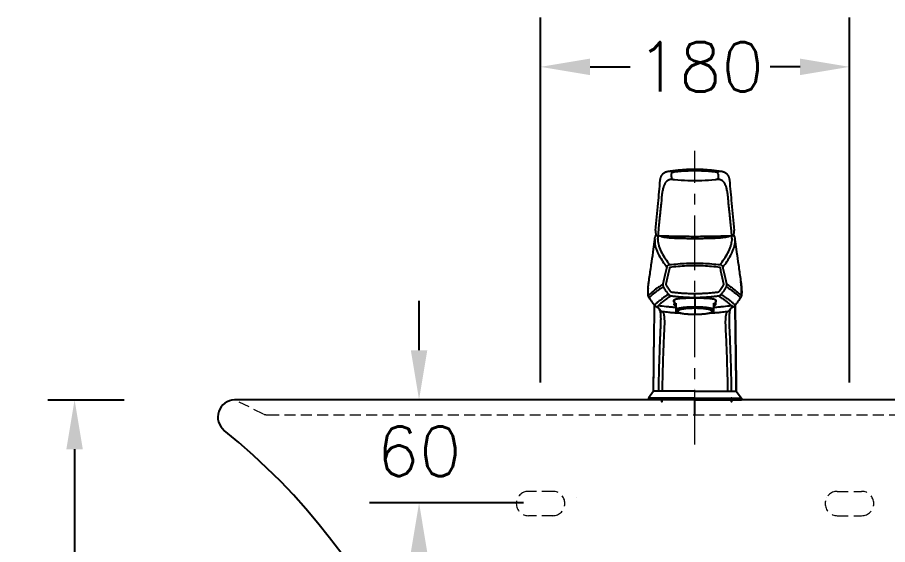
# Model space of a CAD drawing. Extents: x -3185349 to -3182923, y -1645839 to -1642408.
# Drawn here: x -3184928 to -3184421, y -1644322 to -1644015 of the extents above; entities that cross this region are included whole.
import ezdxf

# ---------------------------------------------------------------- set-up
doc = ezdxf.new("R2010")
doc.units = 0
doc.header["$MEASUREMENT"] = 0
doc.linetypes.add('CENTER', pattern=[50.800000000000004, 31.75, -6.35, 6.35, -6.35])
doc.linetypes.add('HIDDEN', pattern=[9.524999999999999, 6.35, -3.175])
doc.layers.get('0').update_dxf_attribs({"linetype": 'CONTINUOUS'})
doc.layers.get('Defpoints').update_dxf_attribs({"linetype": 'CONTINUOUS'})
for name, color, linetype, lineweight in [('1CENTER', 2, 'CENTER', 15), ('6EXTRA', 3, 'CONTINUOUS', 40), ('CEN', 1, 'CENTER', 5), ('HID', 252, 'HIDDEN', 15)]:
    doc.layers.add(name, color=color, linetype=linetype, lineweight=lineweight)
for name, color, linetype in [('7', 7, 'CONTINUOUS'), ('Dim', 4, 'CONTINUOUS'), ('ORTHO$3', 7, 'CONTINUOUS'), ('ORTHO$4', 7, 'CONTINUOUS')]:
    doc.layers.add(name, color=color, linetype=linetype)
doc.styles.get("Standard").update_dxf_attribs({"font": 'txt.shx', "bigfont": 'ghs.shx'})
doc.dimstyles.get("Standard").update_dxf_attribs({"dimtxt": 0.18, "dimasz": 0.18, "dimexe": 0.18, "dimexo": 0.0625, "dimgap": 0.09, "dimtad": 0, "dimtih": 1, "dimtoh": 1, "dimdec": 4, "dimzin": 0, "dimdsep": 46, "dimtxsty": 'Standard', "dimcen": 0.09, "dimadec": 0, "dimazin": 0, "dimtfac": 1, "dimtdec": 4, "dimtofl": 0, "dimtmove": 0, "dimatfit": 0, "dimfxl": 0, "dimtolj": 1, "dimtzin": 0, "dimarcsym": 0})

# ---------------------------------------------------------------- blocks, each defined once
blk = doc.blocks.new('*D39')
at = {"layer": 'Defpoints', "color": 0}
for p in [(-3184693.728866586, -1644237.657797052), (-3184622.903350051, -1644237.657797052, -9.37500000475211e-06), (-3184622.903350051, -1644297.719693861, 5.63192841174238e-06)]:
    blk.add_point(p, dxfattribs=at)
at = {"layer": 'Dim', "color": 0, "lineweight": -2}
for p, q in [((-3184693.728866586, -1644208.857797052), (-3184693.728866586, -1644180.057797052)), ((-3184632.903350051, -1644237.657797052), (-3184722.528866586, -1644237.657797052)), ((-3184632.903350051, -1644297.719693861), (-3184722.528866586, -1644297.719693861)), ((-3184693.728866586, -1644326.519693861), (-3184693.728866586, -1644355.319693861))]:
    blk.add_line(p, q, dxfattribs=at)
at = {"layer": 'Dim', "color": 0}
for points in [[(-3184698.528866586, -1644208.857797052), (-3184688.928866587, -1644208.857797052), (-3184693.728866586, -1644237.657797052)], [(-3184698.528866586, -1644326.519693861), (-3184688.928866587, -1644326.519693861), (-3184693.728866586, -1644297.719693861)]]:
    blk.add_solid(points, dxfattribs=at)
at = {"layer": 'Dim', "color": 0, "insert": (-3184693.728866586, -1644267.688745455), "char_height": 28.8, "attachment_point": 5}
blk.add_mtext('\\A1;60', dxfattribs=at)
blk = doc.blocks.new('*D43')
at = {"layer": 'Defpoints', "color": 0}
for p in [(-3184442.90335005, -1644043.793397285), (-3184622.90335005, -1644237.719695357, 3.654163549383489e-05), (-3184442.90335005, -1644237.719695357, 3.654163549383489e-05)]:
    blk.add_point(p, dxfattribs=at)
at = {"layer": 'Dim', "color": 0, "lineweight": -2}
for p, q in [((-3184622.90335005, -1644227.719695357), (-3184622.90335005, -1644014.993397285)), ((-3184442.90335005, -1644227.719695357), (-3184442.90335005, -1644014.993397285)), ((-3184594.10335005, -1644043.793397285), (-3184570.641144082, -1644043.793397285)), ((-3184471.703350049, -1644043.793397285), (-3184489.041144082, -1644043.793397285))]:
    blk.add_line(p, q, dxfattribs=at)
at = {"layer": 'Dim', "color": 0}
for points in [[(-3184594.10335005, -1644038.993397285), (-3184594.10335005, -1644048.593397285), (-3184622.90335005, -1644043.793397285)], [(-3184471.703350049, -1644038.993397285), (-3184471.703350049, -1644048.593397285), (-3184442.90335005, -1644043.793397285)]]:
    blk.add_solid(points, dxfattribs=at)
at = {"layer": 'Dim', "color": 0, "insert": (-3184529.841144082, -1644043.793397285), "char_height": 28.8, "attachment_point": 5}
blk.add_mtext('\\A1;180', dxfattribs=at)
blk = doc.blocks.new('*D44')
at = {"layer": 'Defpoints', "color": 0}
for p in [(-3184920.072373945, -1644237.71969386, -9.374999983092634e-06), (-3184920.072373945, -1644617.387826402, -9.374999983092634e-06), (-3184894.466668955, -1644617.387826402)]:
    blk.add_point(p, dxfattribs=at)
at = {"layer": 'Dim', "color": 0, "lineweight": -2}
for p, q in [((-3184910.072373945, -1644237.71969386), (-3184865.666668955, -1644237.71969386)), ((-3184894.466668955, -1644266.51969386), (-3184894.466668955, -1644406.635399315)), ((-3184894.466668955, -1644588.587826402), (-3184894.466668955, -1644454.635399315)), ((-3184910.072373945, -1644617.387826402), (-3184865.666668955, -1644617.387826402))]:
    blk.add_line(p, q, dxfattribs=at)
at = {"layer": 'Dim', "color": 0}
for points in [[(-3184899.266668955, -1644266.51969386), (-3184889.666668955, -1644266.51969386), (-3184894.466668955, -1644237.71969386)], [(-3184899.266668955, -1644588.587826402), (-3184889.666668955, -1644588.587826402), (-3184894.466668955, -1644617.387826402)]]:
    blk.add_solid(points, dxfattribs=at)
at = {"layer": 'Dim', "color": 0, "insert": (-3184894.466668955, -1644430.635399313), "char_height": 28.8, "attachment_point": 5}
blk.add_mtext('\\A1;380', dxfattribs=at)
blk = doc.blocks.new('A$C574B1080')
at = {"layer": '7'}
for p, q in [((14.42547776054107, 128.2663368422), (14.42318990334024, 128.2665922841984)), ((14.84421658354131, 128.2075276149017), (14.84525809314073, 128.2073534111005)), ((39.62829767523908, 128.2075225410013), (39.62736598064021, 128.2073667326035)), ((40.04945713394045, 128.2666128151045), (40.04726696823946, 128.2663683136998)), ((47.40044404804303, 127.8749775958017), (47.40243094523885, 127.8571896173021)), ((3.868282455540793, 93.35754297450376), (3.868155682238466, 93.3564671633003)), ((4.185915119341189, 94.9973320889053), (4.188038610840522, 95.0050480725049)), ((50.28670258944112, 94.99734815260308), (50.28470000934158, 95.00462785980244)), ((50.60446786754164, 93.35646839320316), (50.60434039094071, 93.35755016830217)), ((0.4184070055398479, 68.71949856000083), (0.4190201773408262, 68.72382307370299)), ((54.05374098153879, 68.7228599249006), (54.05360495464174, 68.72381907400222)), ((0.00813367873797688, 64.82062545190229), (0.008073965540461359, 64.81967692220178)), ((0.0326588486395849, 65.03628195539886), (0.00813367873797688, 64.82062545190229)), ((27.23631088083857, 59.65753031990016), (27.236311158239, 61.92759597480244)), ((54.46450968353838, 64.82032105430062), (54.43998336064305, 65.03599822449996)), ((54.46456632383979, 64.8194213550023), (54.46450968353838, 64.82032105430062)), ((0.6104806628391088, 59.52511665590418), (0.6103134650393258, 59.52537057420113)), ((15.2363123164414, 58.18333701280108), (15.2363123164414, 55.52165564519964)), ((16.23631231644049, 56.35444304960356), (16.23631231644049, 51.58242463340184)), ((27.23631088083857, 59.65753031990016), (27.23631231713989, 49.67229467880043)), ((38.23631231643867, 51.58242463290389), (38.23631231643867, 56.35444304960356)), ((39.23631231644231, 58.18262169720538), (39.23631231644231, 55.52165564519964)), ((53.86215547344273, 59.52514545550412), (53.86234160393906, 59.52542860760286)), ((3.948790408138848, 54.84280017950323), (3.949494877041616, 54.84196340760218)), ((6.582546173439368, 52.87969308139918), (6.586321777639569, 52.86989956520256)), ((6.603871600340426, 52.8236324867039), (6.606742081238735, 52.81596453810334)), ((6.963271204139346, 51.60988354190476), (6.974271963339561, 51.5586598384034)), ((47.50935822184056, 51.609872404003), (47.49912857114305, 51.56231025759962)), ((47.86587978393891, 52.8159585144017), (47.868691826342, 52.82346946380085)), ((47.88648346004175, 52.87036550830135), (47.89009280063874, 52.87973054490021)), ((50.52381894823975, 54.84279770300145), (50.52318465673943, 54.84204427090344)), ((27.23423009074759, 1.789200223356602e-05), (0.1376902915480969, 1.789200223356602e-05)), ((3.137720730846013, 5.000017892002234), (0.1379257448470526, 1.000017892001324)), ((27.23423009074759, 1.000017892001324), (0.1379257448470526, 1.000017892001324)), ((0.1379257448470526, 1.000017892001324), (0.1379257448470526, 1.789200223356602e-05)), ((51.37740007883986, 1.789200223356602e-05), (3.095224130542192, 1.789200223356602e-05)), ((27.23423009074759, 5.000017892002234), (3.137720730846013, 5.000017892002234)), ((27.23423009074759, 5.000017892002234), (51.33073945064916, 5.000017892002234)), ((27.23423009074759, 1.000017892001324), (54.33053443664812, 1.000017892001324)), ((27.23423009074759, 1.789200223356602e-05), (54.33076988994708, 1.789200223356602e-05)), ((51.33073945064916, 5.000017892002234), (54.33053443664812, 1.000017892001324)), ((54.33053443664812, 1.000017892001324), (54.33053443664812, 1.789200223356602e-05))]:
    blk.add_line(p, q, dxfattribs=at)
for points in [[(7.103364589438115, 128.1171207921009), (7.21870496944166, 128.7423689619025), (7.375009518540082, 129.3289290065011), (7.575155500338496, 129.8912825149021), (7.827641968642183, 130.4389956806992), (8.14445889353874, 130.9743985030011), (8.539061067840066, 131.4916596488044), (9.014774187640342, 131.9691110247002), (9.573174406541057, 132.3884453541039), (10.21323076084218, 132.7332290500019), (10.92856998054185, 132.9886575585008), (11.50735359374221, 133.1154009985037)], [(11.50737232924212, 133.1154098805994), (11.78748884543847, 133.1528537990014), (12.38560254644244, 133.1803550577022), (13.08769002924191, 133.1361331098012), (13.92058530454005, 132.9984137225049), (14.92899848933985, 132.7353316373999)], [(11.50737250024167, 133.1154078011034), (17.58543679524291, 133.9212076075999), (27.24694224694167, 134.4060346843046), (36.90830686044092, 133.919082312502), (42.96525193713887, 133.1154075127026)], [(13.64500907823958, 131.3962722651988), (13.77716300833845, 131.8775071902016), (14.05811700044023, 132.2893668714025), (14.45677162334096, 132.5862617599998), (14.92899896354129, 132.7353279784004)], [(14.92899896354129, 132.7353279784004), (14.96146231664125, 132.7313745392028), (15.01917887614172, 132.7314777796025), (15.09856041924058, 132.7356226034019), (15.19366835093888, 132.7433681456998), (15.29705859664273, 132.7538969119994), (15.40207399614292, 132.7662946754001)], [(15.40207439734286, 132.7662914558025), (23.30251110154268, 133.4256870509009), (31.17008853584184, 133.4256879626012), (39.07055023584098, 132.7662914459004)], [(39.07055063824328, 132.7662946756025), (39.17556698303952, 132.7538968049996), (39.27895684323948, 132.7433680962029), (39.37406465383856, 132.7356225735023), (39.45344600394083, 132.7314777720014), (39.51116242063972, 132.7313745448985), (39.54362567083945, 132.7353279789029)], [(39.54362615614218, 132.7353317231039), (40.55503684274254, 132.9990505095996), (41.38715619704226, 133.1363860860004), (42.08666392913938, 133.1803520497008), (42.6818325895415, 133.1531948578024), (42.96525220804097, 133.1154101078002)], [(40.82761208924194, 131.3962717676052), (40.69546082814259, 131.8775115095011), (40.41450804384067, 132.2893742431004), (40.01585357614158, 132.5862691608015), (39.54362615614218, 132.7353317231039)], [(42.96526710574244, 133.1154016582011), (43.54410799483912, 132.9886426228993), (44.25947071404107, 132.7331949512015), (44.89953732864296, 132.3883896285995), (45.45793633624226, 131.9690359076023), (45.93363910234029, 131.4915726720003), (46.32820356414004, 130.9743420985044), (46.64497560484006, 130.4390093046025), (46.8974314887414, 129.8913753951022), (47.09756182774026, 129.3291010836035), (47.25387024644033, 128.7425881349006), (47.3692266041412, 128.1173523097025)], [(4.385074008541324, 98.648037212399), (5.85217374154081, 114.4705712764014), (7.070136558440481, 127.8572180086005)], [(7.070136558440481, 127.8572180086005), (7.072145349638504, 127.8749816518027)], [(7.070194776442349, 127.8571994765), (7.072180594740985, 127.8749775606022)], [(7.070272539639973, 127.8572028429992), (7.07508546064264, 127.8997158639024)], [(7.072180594740985, 127.8749775606022), (7.074728354740273, 127.8971392009018)], [(7.074728354740273, 127.8971392009018), (7.075196406939995, 127.9011365394033)], [(7.07508546064264, 127.8997158639024), (7.103364589438115, 128.1171207921009)], [(7.075196406939995, 127.9011365394033), (7.078796761742979, 127.9311779005), (7.092976222143534, 128.0394678544028), (7.096046859341641, 128.0612022058015)], [(7.096046859341641, 128.0612022058015), (7.110331026642143, 128.1561184456016)], [(14.42320079224328, 128.266689795498), (13.83373798043931, 128.3099731861009), (12.9189360155392, 128.266153540703), (12.15049000604222, 128.0815758827018), (11.49772141773929, 127.776156033003), (10.93583026783881, 127.3678890145013), (10.44639868504009, 126.8720909612032), (10.01940215904096, 126.3071194106008), (9.647823682638318, 125.6939891079012), (9.325791161741563, 125.0551962308029)], [(13.61576049854148, 129.8272128709002), (13.64270275073932, 129.3623744583031), (13.8094679236433, 128.9288404834017), (14.09996909394022, 128.5684316711988), (14.48618318084254, 128.3159147487024), (14.62997673734162, 128.2603551350051)], [(13.61576214504157, 129.8272126728987), (13.63040419014351, 130.6066654568028), (13.6450142598419, 131.3962717544994)], [(14.84525816244013, 128.2073538258007), (14.42479666943973, 128.2664128223994)], [(14.62997673734162, 128.2603551350051), (14.84422170414246, 128.207558058202)], [(15.39900171914223, 128.1412727596032), (15.32456674284322, 128.1491926009037), (15.19272898994086, 128.163654668999), (15.08525734244313, 128.1759214910014), (15.00200997003913, 128.1858345478029), (14.93871235903998, 128.1937864924041), (14.88628123613989, 128.2009630905006), (14.84421651334333, 128.2075270116045)], [(39.0736120077413, 128.1412971275015), (31.28617208923924, 127.5911091618034), (23.20689810234353, 127.5903485045999), (15.39900032143987, 128.1412763420005)], [(39.62829723864115, 128.2075251460012), (39.61248852904237, 128.2049482798036), (39.56255378404012, 128.1976250373007), (39.5116085793411, 128.1909435008013), (39.44798602534274, 128.1831123671006), (39.36631027313842, 128.1734978283996), (39.26407427744334, 128.1619083861003), (39.14166907604294, 128.1485277180034), (39.07361020684175, 128.1412936910031)], [(40.04793079254296, 128.2664423279014), (39.62736498124241, 128.2073728688008)], [(39.84263586843872, 128.2603666794032), (39.62829256583927, 128.2075529305005)], [(40.85685487013825, 129.8272303707993), (40.82991389014342, 129.3623907793014), (40.66314872663997, 128.928855243), (40.37264639643899, 128.5684448391041), (39.98643024643889, 128.3159266168011), (39.84263586843872, 128.2603666794032)], [(45.14682863094049, 125.055204447003), (44.82479671224201, 125.6939935709008), (44.45321686183843, 126.3071242937006), (44.02621903283898, 126.8720966672001), (43.53678624684062, 127.3678959866013), (42.97489389174143, 127.776164543702), (42.32212386284073, 128.0815859491006), (41.55367602404067, 128.2661652277031), (40.63887237623885, 128.3099866816017), (40.04944627874056, 128.2667100331012)], [(40.82761037424052, 131.3962717551042), (40.84222185493991, 130.6065896295033), (40.85686213934014, 129.8272310617037)], [(47.36016654804143, 128.1694939814995), (47.37649521774028, 128.0617792244013)], [(47.3692266041412, 128.1173523097025), (47.40036932294015, 127.8749692886024)], [(47.37649521774028, 128.0617792244013), (47.37789755723998, 128.0519252782026), (47.39240272293819, 127.9427454361005), (47.39737262714107, 127.9016100196029)], [(47.39737262714107, 127.9016100196029), (47.39879564004286, 127.8893952456995)], [(47.39879564004286, 127.8893952456995), (47.40044402494232, 127.8749775932008)], [(47.40036932294015, 127.8749692886024), (47.40235260594045, 127.8571966320008)], [(47.40047927504338, 127.8749817241985), (47.40248877444128, 127.8572118182999)], [(47.40248877444128, 127.8572118182999), (48.6204508914393, 114.4705712751031), (50.0875506242387, 98.648037212399)], [(9.325953467141062, 125.0562537760013), (9.166389825440547, 124.7237388637016), (8.980475940542874, 124.2032029663026), (8.765052919242862, 123.4387843272018), (8.518065524239773, 122.3657861484023), (8.239120620740778, 120.9130346794016), (7.935482647940717, 119.0416614386024), (7.627583301740287, 114.816698441002), (7.340445207240464, 112.4026276986999)], [(47.132163564243, 112.4027668683991), (46.84499079744046, 114.8170840175019), (46.5371623238384, 119.0415145945005), (46.23357790954242, 120.9126049988001), (45.95463995733871, 122.3653918319039), (45.70762587304262, 123.4385637205012), (45.49216529313844, 124.2031450866009), (45.30622537974114, 124.7237585977994), (45.14666604104195, 125.0562615306987)], [(7.340486465041522, 112.4026910856012), (7.096155786038707, 110.1580797357017), (6.869565289043294, 108.0022811335014), (6.659621288040853, 105.9398233714021), (6.465379425038464, 103.9733650570995), (6.285966605040358, 102.1048461731991), (6.120580339538265, 100.3360959468021), (5.968506041439014, 98.66873561330044), (5.829089354841472, 97.1040453881003), (5.701725828138933, 95.64309542980232)], [(48.77089891654168, 95.64309542540263), (48.6429414861409, 97.1107795985015), (48.50305819713822, 98.68049296660251), (48.35065155223992, 100.3511713362034), (48.18507549563901, 102.1215433520022), (48.00562490344009, 103.9899988187037), (47.81150839114116, 105.9547292296018), (47.60186588134229, 108.0138179475032), (47.37576786844284, 110.1646316121989), (47.13212222904031, 112.4028302172017)], [(4.385073027842282, 98.6480337013993), (4.369407397743544, 98.42355374590375), (4.358440519439228, 98.1452121262007), (4.355811160439316, 97.87012008920306), (4.360526893041879, 97.59722121649907), (4.37198909654353, 97.32453318400053), (4.390013515439477, 97.04896568480058), (4.414722407740101, 96.76799233390261), (4.446280165138432, 96.48098765889904), (4.484814531342181, 96.18820555010166), (4.530442433142071, 95.89000817270039)], [(49.94218219674212, 95.89000815460145), (49.98899189154099, 96.19652705550129), (50.02823597484121, 96.49672247780222), (50.05996502934022, 96.78900644570354), (50.08435680034336, 97.07199298800083), (50.10179724604268, 97.34647583890114), (50.11268009114201, 97.61727924240381), (50.11687769324044, 97.8892496817), (50.11374155684234, 98.16304577880123), (50.10240460163868, 98.43794403290053), (50.08755179153877, 98.64803366890305)], [(0.419011899538873, 68.72382586049957), (0.9891850788421834, 72.68851193939986), (2.128941843338453, 80.48503378630335), (3.162392596340851, 87.80817796870201), (3.868335383439899, 93.35649037409871)], [(3.870267205138134, 93.35622081350016), (3.830912219241782, 91.62792123310032), (4.646301316942754, 87.89879266569847), (5.45821829084116, 85.90902570100275)], [(3.868008084640223, 93.35523736730215), (3.873203597740485, 93.39861071490282), (4.185917985141259, 94.99733130640357)], [(4.188212963138994, 95.00499972920102), (4.29084082484178, 95.28821743409912), (4.397776706742206, 95.49117511640338)], [(4.188266678538184, 95.00498457279923), (4.230850741441373, 95.14934844620007), (4.408157950643272, 95.5762503900994)], [(4.397776706742206, 95.49117511640338), (4.63289754524294, 95.80419520469809)], [(4.408157950643272, 95.5762503900994), (4.565293634140744, 95.84295210990354)], [(4.530442433142071, 95.89000817270039), (4.624658846041257, 95.80636317850099), (4.87114775533837, 95.73212154390126), (5.24568751994002, 95.67541958070001), (5.701725832440843, 95.64309543010245)], [(5.689581853038817, 95.44882647500322), (5.565901863240924, 93.2636374392016), (6.194483964639858, 89.80428433800375)], [(5.722926438438208, 95.63807060880185), (5.689581853038817, 95.44882647500322)], [(5.701725832440843, 95.64309543010245), (14.24295550053967, 95.37253873819941), (22.90053215744183, 95.23489901350081), (31.5756708389431, 95.2349274725018), (40.23200062264141, 95.37259428689799), (48.77089891254354, 95.64309542560045)], [(6.589709169138132, 95.59255681990157), (6.933726851338633, 95.4440977168017), (8.396367984141307, 94.99901728950113), (10.4893797794407, 94.64696628619981), (13.12568270034308, 94.38850516969956), (16.23706937064117, 94.21094589539939), (19.69755591954299, 94.10065079259971), (23.41126303103874, 94.04177398329898), (27.23631231644094, 94.02357252930165)], [(27.23631231644094, 94.02357252930165), (31.06711508794024, 94.04183042440059), (34.78465360013934, 94.10086983110182), (38.24005072784121, 94.21113797370458), (41.34201368974163, 94.38813706540236), (43.97077135314203, 94.64537535000295), (46.06295746753813, 94.99605187240354), (47.53075128904084, 95.44058675440033), (47.88388768863979, 95.59247759359982)], [(48.27806531874148, 89.80404612779898), (48.90681777584132, 93.26567301790169), (48.78290998703915, 95.44962946470355)], [(48.78290998703915, 95.44962946470355), (48.74969807114167, 95.63807057819963)], [(48.77089891254354, 95.64309542560045), (49.22693721914175, 95.67541958019979), (49.60147687404015, 95.73212152890142), (49.8479657915409, 95.80636316510186), (49.94218219674212, 95.89000815460145)], [(49.01440572103957, 85.90901751990236), (49.82727486253998, 87.90150782850083), (50.64184252334007, 91.62986917670173), (50.60235922004131, 93.3562223707006)], [(50.07484626554242, 95.49117360810192), (49.83972519414192, 95.80419443190044)], [(49.91235020954218, 95.83533713280053), (50.07426646054182, 95.55715639430196)], [(50.07426646054182, 95.55715639430196), (50.24640043264253, 95.13483419520276), (50.28443834754353, 95.00455554640189)], [(50.28452558843992, 95.00457953919954), (50.18178193104131, 95.2882159358021), (50.07484626554242, 95.49117360810192)], [(50.28670223024119, 94.99734843530382), (50.60001287963996, 93.39372888660114), (50.60461683534004, 93.35522526260297)], [(50.60428914974136, 93.35649122060181), (51.31022738803904, 87.80821241200078), (52.34367257663826, 80.48510405540333), (53.48342380004351, 72.68862029450224), (54.05361326083903, 68.72382213309925)], [(6.194483964639858, 89.80428433800375), (6.319324735940882, 89.40957078860015), (7.943523001740232, 85.65487021380227), (10.07583083593954, 82.10633020930322), (12.48289447514207, 78.741842589204)], [(41.98973011883891, 78.74184250580333), (44.39727909923886, 82.10705806790179), (46.53015801713946, 85.65687315960281), (48.15421189753897, 89.41235152829881), (48.27806531874148, 89.80404612779898)], [(5.45821829084116, 85.90902570100275), (5.463809724842122, 85.89694043010218)], [(5.463809724842122, 85.89694043010218), (6.314510814039295, 84.21083460040313), (8.470015660340778, 80.69938899340264), (10.88322723934243, 77.36175837540236)], [(43.58939715574297, 77.36175890380514), (46.00309720124051, 80.70011064979985), (48.15918840754011, 84.21281127310044), (49.0083587326385, 85.8959484135014)], [(49.0083587326385, 85.8959484135014), (49.01440572103957, 85.90901751990236)], [(10.88304175564144, 77.36127770480357), (10.16305000333841, 74.19518916340144), (9.424146523542277, 70.87854818560322), (8.669988400942657, 67.40614029829862)], [(12.55175410514266, 77.35175480190014), (11.82850221723993, 74.16023527290213), (11.08648902064078, 70.8165306939984), (10.32953560274063, 67.3160929747039)], [(10.8830620142412, 77.36127627250175), (11.12398468473975, 77.85457318890371), (11.49080713704234, 78.26950016950354), (11.95630765313899, 78.57342620680106), (12.482884011642, 78.74183259149936)], [(12.4829234638396, 78.74163724590039), (22.32831448443858, 79.56395189870113), (32.14707959853831, 79.56383609049885), (41.98970236774176, 78.74162994859921)], [(12.55181465624037, 77.35152358250366), (22.35189956823842, 78.16618138850095), (32.12348135003913, 78.1660666902028), (41.92080999714153, 77.35152370780247)], [(44.14308900664173, 67.31609306560108), (43.38608364864331, 70.81676957580135), (42.64406166964318, 74.16050621810177), (41.92087072943968, 77.35175480730027)], [(43.58956260783953, 77.36127625840231), (43.34863993713907, 77.85457317389933), (42.98181748514207, 78.26950015400121), (42.5163169693401, 78.57342619160113), (41.98974061044237, 78.74183257730442)], [(45.80263587254149, 67.40614026780099), (45.0484263264384, 70.87878520590243), (44.30951414534275, 74.19545793309885), (43.58958305804254, 77.3612777091032)], [(0.02233050513814305, 65.0370080464993), (0.2014238927399674, 67.00619797949889), (0.4183988158415559, 68.71956517440117)], [(0.03265884864003965, 65.03628195539909), (0.08520176514093691, 65.76717353570052), (0.1597461291435138, 66.58800735320233), (0.2596132158391811, 67.50099766840071), (0.3899776202429166, 68.51625273490276), (0.418406293343196, 68.71949866090267)], [(8.669987148441123, 67.40614070840115), (7.490898072542677, 66.6259384903035), (6.454781734142216, 65.90678452949965), (5.546137877941419, 65.24657673609886), (4.750155752638875, 64.64214769050136), (4.051522967141409, 64.08850104259932), (3.436883392741493, 63.58249050880181), (2.89464182294023, 63.1219768456001), (2.416455866941305, 62.70529371390217), (1.997188340943012, 62.33213384000214), (1.632364133741703, 62.00362254839979), (1.317769197439247, 61.72237613890252), (1.048969185639635, 61.48840968520494)], [(8.669987021939505, 67.4061407381007), (8.626786347540019, 67.09005034080042), (8.625144378141613, 66.77152636390451), (8.66445621703815, 66.45550570360206), (8.743668806340338, 66.14682892310134), (8.861302947042986, 65.85011313110249)], [(10.32953553953985, 67.31609307850226), (10.32047235504206, 67.25173597810203), (10.32051345324317, 67.18731138460248), (10.32952136294034, 67.12381271100162), (10.34725774844037, 67.06220820280328), (10.3733914918389, 67.00341624470161)], [(10.37339149564059, 67.00341623850113), (10.71141751714049, 66.3879229474012), (11.06854827764028, 65.78511417460027), (11.44582643394233, 65.19573909240057), (11.84429519674222, 64.6207026289992), (12.26494550673988, 64.0609728656998), (12.70847413374167, 63.51790570359958), (13.17556263624238, 62.99306650100311)], [(41.29704841753983, 62.99306405390303), (41.76451730293911, 63.51833624130199), (42.20826677744253, 64.06172344140236), (42.62900206283985, 64.62163495240452), (43.02743832194164, 65.19670085880284), (43.40458364013966, 65.78593829530269), (43.76149639894129, 66.38843031030069), (44.09923308234238, 67.0034162498016)], [(44.09923308644056, 67.00341625630222), (44.12534958424067, 67.06216077170416), (44.14308763853978, 67.12373921689937), (44.15210558984245, 67.1872362533029), (44.15215563304218, 67.25168501929807), (44.14308903934352, 67.31609311950228)], [(45.61132184084227, 65.85011296909875), (45.72887945774119, 66.14659267050206), (45.80810206753949, 66.45514098930312), (45.84745753584275, 66.77115626910313), (45.84585332244342, 67.08980072520467), (45.80263593514201, 67.40614039820207)], [(45.80263732504091, 67.40614078390286), (46.99000949713945, 66.62031865690301), (48.03156236123823, 65.89703278870024), (48.94322381934171, 65.23413029810149), (49.74023889684167, 64.62835066250113), (50.43841903964267, 64.07448039280303), (51.05156024253984, 63.569241680402), (51.5916835854382, 63.11017248600115), (52.06738124973845, 62.69541262930238), (52.48395492464033, 62.32447669790167), (52.84594856134345, 61.99850331240418), (53.1576756239424, 61.71988526860082), (53.42365367994125, 61.48841110360058)], [(54.43998336064351, 65.03599822450019), (54.38735619093995, 65.76799769529975), (54.31267089063977, 66.59007902110238), (54.2126214376417, 67.50428562649836), (54.08198278103873, 68.52106391750317), (54.0537416803395, 68.72286002400165)], [(54.05374974864162, 68.72293592850133), (54.28202211264352, 66.90787708780113), (54.45030744403948, 65.03672064020043)], [(0.6103092188400296, 59.52533882520333), (0.2928348321433987, 60.15334937479997), (0.109036299539639, 60.78885218780192), (0.01362142674179267, 61.39086305800197), (-0.03626463346017772, 62.01200107250065), (-0.05621749275678667, 62.67403174289916), (-0.05258641555928989, 63.38674178450424), (-0.02800487395734308, 64.14957078990233), (2.633941676322138e-06, 64.68787580750336)], [(1.048969036242397, 61.48840971090272), (0.8552011149417922, 61.33129463740011), (0.6605226866390694, 61.20556491820003), (0.4719853271394641, 61.1510737944011), (0.2989971844413049, 61.22000380200211), (0.15225359274109, 61.47567818740276), (0.04375606674284427, 61.97482327790317), (-0.01559451665752931, 62.7518158671021), (-0.02011352685667589, 63.78382380510152), (0.008235084841999196, 64.59541004150401)], [(2.633941676322138e-06, 64.68787580750336), (0.008144241740865255, 64.82062512799962)], [(0.008056666143147595, 64.81967801020096), (0.02233050513814305, 65.0370080464993)], [(0.008235084841999196, 64.59541004150401), (0.03265866393985561, 65.03628198330239)], [(8.861302751938183, 65.85011297430106), (7.684567819942004, 65.08899146270073), (6.650345016141273, 64.38668063710088), (5.743285211342936, 63.74135566300288), (4.948607291838471, 63.15026924940389), (4.250968630539774, 62.60868317780228), (3.63690578804335, 62.11318863700149), (3.094891642540006, 61.66199936780436), (2.61665037964076, 61.25376491900147), (2.197077243939475, 60.8883423859013), (1.831537481738906, 60.56623002280026), (1.515785314940786, 60.29038693379994), (1.245371277139839, 60.06132835700305)], [(11.90139956423945, 61.45564466000428), (10.36596673434315, 60.45500545610116), (9.04413008633992, 59.53773849899994), (7.902090436642084, 58.69530612839958), (6.915845634538982, 57.92434970330282), (6.072620498543529, 57.22905921540337), (5.352456595840977, 56.61001089440083), (4.740345638443159, 56.07870215760363), (4.23489064783962, 55.6471398649021)], [(8.86130261524113, 65.85011289780346), (9.22188340474304, 65.18710309499943), (9.604801487639179, 64.53405790320153), (10.01148415823945, 63.89175662780394), (10.44332977934164, 63.2612680473037), (10.90149470593997, 62.64407490489907), (11.38711116313925, 62.04165188930324), (11.90140118744193, 61.45564623890073)], [(11.90143511914312, 61.45567398740218), (12.3277429443383, 61.04781368080216), (12.83469121433836, 60.74815820710205), (13.39442769843981, 60.57341952030333)], [(13.17556263554206, 62.99306650200128), (13.26862760074209, 62.91444585470094), (13.37931030554091, 62.85859736130055), (13.50158346533999, 62.82862706020501)], [(13.50158346824128, 62.82862705530056), (15.79558645794305, 62.55546859159926), (18.30113746314009, 62.31283358450332), (21.03281207554164, 62.11491003280321), (24.00293518274293, 61.97916941620156), (27.23631115823946, 61.92759597610097)], [(27.23631115823946, 61.9275959748004), (30.4729178852408, 61.97927162290148), (33.44446682533953, 62.11518796950236), (36.17588262204072, 62.31320815170398), (38.67976470843996, 62.55576435079979), (40.97102174643942, 62.8286276760989)], [(40.97102174954261, 62.8286276811989), (41.09329028414277, 62.85859963729968), (41.20397256764181, 62.91444628920067), (41.29704841704142, 62.99306405320499)], [(41.07817604054208, 60.57342286479957), (41.63791462284235, 60.74816499710073), (42.14485725963959, 61.04781144150115), (42.57116121853824, 61.45568277490361)], [(42.57120266283846, 61.45564748850325), (44.14844712854165, 60.42684338980257), (45.74905977614026, 59.30633051490054), (47.34114001434091, 58.09637970189874), (48.88516187664163, 56.8143020310024), (50.23771406354126, 55.64715610969847)], [(42.57121362194039, 61.45563861070036), (43.08591567514077, 62.04213041600019), (43.57177127093883, 62.64490457220495), (44.03002536614213, 63.26229275680112), (44.46183170974064, 63.89280707549892), (44.86836849884048, 64.53495332020316), (45.25105049054173, 65.18765100350015), (45.61132199224221, 65.85011283350218)], [(45.61131603063905, 65.85010065260326), (46.79632116504354, 65.08350766650187), (47.83597259423868, 64.37715420360041), (48.74604581724225, 63.72918722220197), (49.54176133563988, 63.13677510110188), (50.23895307014163, 62.59495941110094), (50.85152921734289, 62.1002088871021), (51.39143284934062, 61.65043181210171), (51.8671937492395, 61.24408522190129), (52.28407711933824, 60.88083913090009), (52.64679035593826, 60.56120825340008), (52.95967141624124, 60.28794799889943), (53.22725445694186, 60.06132851030293)], [(53.42365390843906, 61.48841114290212), (53.61805685064019, 61.3308179932003), (53.81320062904115, 61.20501002500282), (54.00184882704116, 61.15105962340044), (54.1746109669416, 61.22093295060017), (54.32099609443821, 61.47747360340168), (54.42922003733975, 61.97740923730157), (54.48832468034152, 62.75478327579981), (54.49269535863959, 63.7858737835993), (54.46435747104215, 64.59606161390161)], [(54.47267794984282, 64.68692968860046), (54.50073463443869, 64.14723592150472), (54.52529650074166, 63.38221775840088), (54.52876628753938, 62.66732411850148), (54.50841683864337, 62.00298851640332), (54.45767979093898, 61.37924701440375), (54.36040264384201, 60.77388368660172), (54.17195384164143, 60.13296883830185), (53.86232758414326, 59.52537406030137)], [(54.46435747104215, 64.59606161390161), (54.43998364284153, 65.03599826710092)], [(54.45030744403948, 65.03672064020043), (54.46458234474039, 64.81942236269992)], [(54.46449916434131, 64.82032075500433), (54.47267794984282, 64.68692968860046)], [(3.948821490138926, 54.84279684320177), (3.36165832134202, 55.56235512550052), (2.657515552340101, 56.48782332710175), (1.995533702241573, 57.42436283609982), (1.385999401141362, 58.33565762570038), (0.8052818474420746, 59.22636653850282), (0.6105473708425961, 59.52499926650239)], [(1.245442457438457, 60.06126735460134), (1.051947065643162, 59.90050048650323), (0.8701171486422936, 59.7384480510002), (0.7214939971431704, 59.5932021115002), (0.6278913704404658, 59.51744478930073), (0.6170513758384004, 59.52876576870017)], [(13.39442316203849, 60.57339334020048), (11.86615930434118, 59.5710984967011), (10.55457763364166, 58.65185326620099), (9.425247094140559, 57.80721246610233), (8.453608521039769, 57.03370319800092), (7.624794355042013, 56.33623047210199), (6.917884993841199, 55.71476126940274), (6.317019974439518, 55.18011313700049), (5.820787031643249, 54.74463118380049)], [(13.39442388414091, 60.57339596610041), (15.70582066963971, 60.29516063540291), (18.23030282824175, 60.04831607330266), (20.98261197624151, 59.84726450699986), (23.97572817374157, 59.70966534560353), (27.23631088083994, 59.65753032260159)], [(14.74229732863887, 57.58488857329871), (14.74312865894308, 57.50721195500296), (15.05025324794178, 57.04324061200145), (15.23479669573999, 56.89592864400061)], [(27.23631231644094, 59.17935085020167), (25.02437858533949, 59.16917005320306), (22.78724617413855, 59.13181961900113), (20.71877043213999, 59.05791283080111), (18.96710953954016, 58.94356614950061), (17.52222374094299, 58.78421862570326), (16.30699114833942, 58.5605011669029), (15.41276462424275, 58.27217904500208), (14.87818030413973, 57.91889885449996), (14.74229732863887, 57.58488857329871)], [(15.23873709214013, 55.52165564519987), (15.25700825014201, 55.64398509710122), (15.42213508894338, 55.88694539720086), (15.75008412683883, 56.12485657730281), (16.23631231644094, 56.35444304960379)], [(27.23631088083994, 59.65753031989811), (30.5001502896389, 59.70976879010072), (33.494701757239, 59.84754652810102), (36.24674967783858, 60.04869680420347), (38.76955026744281, 60.29546161740404), (41.07818032553905, 60.57339394500082)], [(27.23631222434005, 59.17935083470388), (27.23631155834073, 59.41742922340131), (27.23631125204111, 59.65753042270057)], [(39.72799543123938, 57.58456011480325), (39.60790677424075, 57.90332192140318), (39.07548918014027, 58.26516325640091), (38.16449054994291, 58.56077636130044), (36.92070206814014, 58.78839317430197), (35.46129373664326, 58.9473114014047), (33.71456156994054, 59.05982112599963), (31.65664406614223, 59.13253096630092), (29.43273158773945, 59.16932090040041), (27.23631231644094, 59.17935085020167)], [(38.23631231643913, 56.35444304960379), (38.72254050604124, 56.12485657730281), (39.05048954394215, 55.88694539720086), (39.21561638274352, 55.64398509710122), (39.23388754073994, 55.52165564519987)], [(39.23788432683932, 56.89755992500045), (39.39595761414193, 57.02021744780473), (39.72522023143893, 57.48579412959975), (39.72799543123938, 57.58456011480325)], [(41.07817991254115, 60.57339783090106), (42.64600500674123, 59.54423734189936), (44.23229755244347, 58.42220979530316), (45.80414247354338, 57.20853808690413), (47.3222805786404, 55.92160385230022), (48.65183893464337, 54.74462044000325)], [(53.86207755594069, 59.5249997108042), (53.66731998274145, 59.22633150020124), (53.08659631384171, 58.33561359310329), (52.47705352324328, 57.42430818350135), (51.81506407904226, 56.48776184300436), (51.11091830563919, 55.56229445620124), (50.52380141454114, 54.8427947943012)], [(53.2271805114392, 60.06126874339975), (53.4212977573402, 59.89997474360257), (53.60346980424356, 59.73754456359961), (53.75195514904181, 59.59238940560431), (53.84509728853982, 59.5173772413043), (53.85588093514298, 59.52861303570194)], [(3.678484537540044, 48.19135494610214), (3.733249636142773, 51.6389741324017)], [(3.678533898940714, 48.19135416699942), (3.733278049939599, 51.63897367210416)], [(3.733249636142773, 51.6389741324017), (3.785746766743159, 54.84455680000315)], [(3.733278049939599, 51.63897367210416), (3.785762825341862, 54.84458023520097)], [(3.785747160441588, 54.84458049540285), (3.788890435343546, 55.03361650160264)], [(3.785762825341862, 54.84458023520097), (3.788911257642667, 55.0339610972012)], [(4.188919478141088, 55.60736068130132), (4.127927387440195, 55.55230241110371), (4.064569299638151, 55.490718453402), (4.001304492339386, 55.4217874964022), (3.942057675839806, 55.34500367609985), (3.891843635542955, 55.26064088570342), (3.857513654338163, 55.1683937851019), (3.848344318539148, 55.06788419910413), (3.875000081943199, 54.95924687340198), (3.94879123344208, 54.84280087210186)], [(6.479307402441464, 53.12637073170185), (6.40959647774207, 53.18687581040399), (6.153244894339423, 53.35164412860172), (5.752237223941393, 53.57122394459998), (5.271504907741019, 53.8281855860007), (4.744123846139246, 54.14530164740177), (4.167970665739176, 54.60694660710237), (3.949687098041522, 54.84189490510039)], [(4.234902755242274, 55.6471497369032), (4.211679914541946, 55.62750511990066), (4.188747111338216, 55.60760353610453)], [(5.818605501940965, 54.74667483020289), (5.817113697639343, 54.74509324560108), (5.778622557541439, 54.70509594879991), (5.184394523739229, 53.87675171202068)], [(16.23605119644117, 53.73848856210066), (16.03242776603975, 53.75192483490287), (13.23734638443921, 53.96138234260184), (10.44618744594072, 54.2172327210003), (5.820782610438528, 54.74462328060304)], [(6.520642905742989, 53.06666220840248), (6.488617534041168, 53.11542208950164)], [(6.58932180704096, 52.87102498660238), (6.520642905742989, 53.06666220840248)], [(6.604397957440142, 52.82219247250146), (6.582546161243499, 52.87969307679964)], [(6.586335479841637, 52.86990489179948), (6.686473319140987, 52.64783118609989)], [(6.684242296741559, 52.60062640740193), (6.603771978343048, 52.82359512280186)], [(6.606743784340779, 52.8159651685994), (6.605044368142899, 52.82047759630336), (6.604397957440142, 52.82219247250146)], [(6.606754323243422, 52.81596915270461), (7.039887512842597, 52.09599154450166), (7.251121176340803, 51.8847795883014)], [(6.974935698440731, 51.55801653010008), (6.895478871641444, 51.8990301831011), (6.684242296741559, 52.60062640740193)], [(6.686473319140987, 52.64783118609989), (6.837822188941118, 52.39449503220362)], [(6.974269239240584, 51.55865926100182), (7.080722139138288, 50.97938240780172), (7.193725027541859, 50.08396110200215), (7.278819091342939, 48.86943899630273), (7.315937783041136, 47.21654813120472), (7.293243548743249, 45.33554142619982), (7.232648141938171, 43.47540032730171), (7.15582782264346, 41.69516437580091), (7.07643277573834, 40.02602116159983), (7.001450725643281, 38.47609503670105), (6.933772590540229, 37.03499629880503)], [(7.251121176340803, 51.8847795883014), (7.747442391742425, 51.54793055560026), (8.61730932493947, 51.29071895380298)], [(8.61730932493947, 51.29071895380298), (8.761915718841465, 50.90421085080129), (8.915383901839505, 50.43501879330256), (9.07051237873884, 49.85857760240128), (9.218790095540953, 49.140469265403), (9.348704617941166, 48.22929795730238), (9.445239401138224, 47.04886519180241), (9.487930347640486, 45.4974325971009), (9.46584377984027, 43.76024141070252), (9.40340155034346, 42.04487308510329), (9.324273603642268, 40.39234527660233), (9.24289216924035, 38.82956202900209), (9.166437194240189, 37.36548622290206), (9.09765825724162, 35.99458974660342)], [(18.85936359104153, 50.34438091349989), (17.11469782944323, 50.45453780479852), (14.59038848214323, 50.65087389000132), (12.07013705304189, 50.89067487030184), (8.61731096253925, 51.29072387110205)], [(16.23631231644094, 54.68886824080278), (15.75008412683883, 54.91845471310148), (15.42213508894338, 55.15636589319888), (15.25700825014201, 55.39932619329852), (15.23873709214013, 55.52165564519987)], [(16.23631231644094, 52.9837910589024), (16.94373905824204, 53.22232897820163), (17.82181262114091, 53.44310474460121), (18.85597489053862, 53.64245798250272), (20.02907986214223, 53.81708349360201), (21.32167791643906, 53.96408605540023), (22.71233828554023, 54.08102842330186), (24.17800436673997, 54.16597173880268), (25.69437599234288, 54.21750767500021), (27.23631231644094, 54.23478178639903)], [(16.23631231644094, 51.58242463340207), (16.3482764559426, 51.85426446889983), (16.68188960714315, 52.1205704293036), (17.23036036813892, 52.37592129320296), (17.98252345613901, 52.61511885330469), (18.92306699954088, 52.83329373720312), (20.03284424424191, 53.02600453330092), (21.28926332574292, 53.18932820550322), (22.66674717483829, 53.3199399549992), (24.13725419264074, 53.41518090310251), (25.67084909694086, 53.47311221880295), (27.23631231793979, 53.49255458750099), (28.80177553894055, 53.47311221870063), (30.33537044314062, 53.41518090290015), (31.8058774608412, 53.31993995480366), (33.1833613097383, 53.18932820529858), (34.43978039103922, 53.02600453290074), (35.54955763534008, 52.83329373680294), (36.49010117844182, 52.61511885290452), (37.24226426594169, 52.37592129270274), (37.79073502664096, 52.1205704288011), (38.12434817734311, 51.85426446840188), (38.23631231643913, 51.58242463289957)], [(16.76206054034037, 50.9997146870021), (16.68188960624275, 51.04427883750054), (16.34827645554242, 51.31058479790204), (16.23631231644094, 51.58242463340207)], [(37.7105640925397, 50.9997146870021), (37.24226426464111, 50.78892797310323), (36.49010117674106, 50.54973041300377), (35.54955763333919, 50.3315555291008), (34.43978038863816, 50.138844733003), (33.18336130714079, 49.97552106070293), (31.80587745803996, 49.84490931130244), (30.33537044024297, 49.74966836320141), (28.80177553593921, 49.69173704750324), (27.23631231484023, 49.67229467880065), (25.67084909393952, 49.69173704760101), (24.13725418963941, 49.74966836329918), (22.66674717204251, 49.84490931150253), (21.28926332314177, 49.97552106100306), (20.03284424184085, 50.13884473340318), (18.92306699753999, 50.33155552950097), (17.98252345443825, 50.54973041340168), (17.23036036683834, 50.78892797360118), (16.76206054034037, 50.9997146870021)], [(27.23631231644094, 53.32758881870154), (25.80604819174323, 53.30982556359891), (24.40490012014334, 53.25689740700204), (23.06139143573955, 53.16988181350075), (21.80287210104279, 53.05055016960273), (20.65496194024081, 52.90133172360333), (19.64102909413987, 52.72526413260243), (18.78171431143846, 52.52593162500239), (18.09451076313917, 52.30739203600456), (17.59340793164074, 52.07409420120234), (17.28860682554068, 51.83078739200232), (17.18631231644349, 51.58242463310421)], [(17.18631231644349, 51.58242463310421), (17.28860682554068, 51.3340618743016), (17.59340793164074, 51.09075506500153), (18.09451076313917, 50.85745723030163), (18.78171431143846, 50.63891764129926), (19.64102909413987, 50.43958513370376), (20.65496194024081, 50.26351754270286), (21.80287210104279, 50.11429909670119), (23.06139143573955, 49.99496745280317), (24.40490012014334, 49.9079518592996), (25.80604819174323, 49.85502370270046), (27.23631231644094, 49.83726044760238)], [(27.23631231644094, 54.23478178639903), (28.77824864054264, 54.21750767500021), (30.29462026604006, 54.16597173880268), (31.76028634734348, 54.08102842330186), (33.15094671644101, 53.96408605540023), (34.44354477074148, 53.81708349360201), (35.61664974234145, 53.64245798250272), (36.65081201173916, 53.44310474460121), (37.52888557464166, 53.22232897820163), (38.23631231643913, 52.9837910589024)], [(37.28631231644022, 51.58242463310421), (37.18401780733939, 51.83078739200232), (36.87921670124115, 52.07409420120234), (36.3781138697409, 52.30739203600456), (35.69091032134156, 52.52593162500239), (34.83159553864016, 52.72526413260243), (33.81766269253922, 52.90133172360333), (32.66975253184273, 53.05055016960273), (31.41123319714052, 53.16988181350075), (30.06772451264032, 53.25689740700204), (28.66657644104043, 53.30982556359891), (27.23631231644094, 53.32758881870154)], [(27.23631231644094, 49.83726044760238), (28.66657644104043, 49.85502370270046), (30.06772451264032, 49.9079518592996), (31.41123319714052, 49.99496745280317), (32.66975253184273, 50.11429909670119), (33.81766269253922, 50.26351754270286), (34.83159553864016, 50.43958513370376), (35.69091032134156, 50.63891764129926), (36.3781138697409, 50.85745723030163), (36.87921670124115, 51.09075506500153), (37.18401780733939, 51.3340618743016), (37.28631231644022, 51.58242463310421)], [(45.8553136892383, 51.29072392010107), (42.40248758924236, 50.89067491780247), (39.88223615854213, 50.65087393700401), (37.35792680993973, 50.45453785140103), (35.61326134903857, 50.34438097710085)], [(38.23631231643913, 51.58242463289957), (38.12434817694293, 51.31058479730177), (37.79073502574238, 51.04427883700259), (37.7105640925397, 50.9997146870021)], [(39.23388754073994, 55.52165564519987), (39.21561638274352, 55.39932619329852), (39.05048954394215, 55.15636589319888), (38.72254050604124, 54.91845471310148), (38.23631231643913, 54.68886824080278)], [(48.65184196324253, 54.74462333890165), (44.02643713704083, 54.21723277750039), (41.2352782064404, 53.9613823977013), (38.44019683254328, 53.75192488809921), (38.23657342713841, 53.73848861670217)], [(45.85531529783975, 51.29071921690161), (45.71246668693993, 50.9091844527004), (45.56057599934275, 50.44610004230412), (45.40663823794011, 49.87740571790459), (45.25895999344311, 49.16946229510336), (45.12879129564089, 48.27206164610038), (45.03074038084333, 47.10919995459994), (44.98514323534027, 45.57421717759985), (45.00450588304329, 43.84591091740026), (45.06614806534299, 42.1156659561027), (45.14592708824193, 40.43999215270082), (45.22827476373959, 38.8572520187015), (45.30552979033882, 37.37825110310246), (45.37496635573871, 35.99459211510043)], [(45.85531529783975, 51.29071921690161), (46.72518204563812, 51.54793086280256), (47.22150315184035, 51.88477988480122)], [(47.47942402644139, 51.46728117149883), (47.39631202324153, 51.00712371319992), (47.28318019574135, 50.12692293450277), (47.19678996823814, 48.9327031470018), (47.15698062854199, 47.29918298010239), (47.17715505294063, 45.42850134940159), (47.23698595734231, 43.55201020630125), (47.31444359624174, 41.74626780080166), (47.39476469553983, 40.05547497630437), (47.47053198014282, 38.48952779580236), (47.53885113263959, 37.03499918540251)], [(47.22150315184035, 51.88477988480122), (47.43273677074239, 52.09599182430316), (47.86586753873917, 52.815963130299)], [(47.49913197164051, 51.56230953540194), (47.47942402644139, 51.46728117149883)], [(47.50890100984134, 51.60996021710139), (47.49848289464308, 51.56159824920201)], [(47.79013977854038, 52.60578614620249), (47.58220911024137, 51.91902326620016), (47.50890100984134, 51.60996021710139)], [(47.86878785444014, 52.82343344220158), (47.79013977854038, 52.60578614620249)], [(47.86476088163863, 52.81652760260135), (47.88646999374168, 52.87037074000159)], [(47.86813268593824, 52.82194320760004), (47.86713107904279, 52.8192854882011), (47.86587850134265, 52.81595898599994)], [(47.8900927960417, 52.87973054659892), (47.86813268593824, 52.82194320760004)], [(50.52301205224057, 54.84204247720049), (50.31415504924144, 54.61628876229929), (49.72969034114203, 54.14609515129973), (49.20095996594091, 53.82809447050454), (48.71086570404213, 53.56618780470376), (48.29748719363988, 53.33880671240399), (48.05021333314062, 53.17720622919956), (47.99257808504035, 53.12820044319983), (47.88300749234031, 52.87158919780018)], [(48.65401903573866, 54.74667486050043), (48.65551082034062, 54.74509329670332), (49.28847362093939, 53.8787911027041), (48.69533846293916, 54.70372901020232)], [(50.23772180954029, 55.64714979420364), (50.26094431454067, 55.62750546330085), (50.28387719364173, 55.60760381980094)], [(50.28370482534183, 55.60736096700316), (50.34815894304256, 55.5490764653016), (50.41510887113827, 55.48347314360149), (50.48154762874174, 55.40960918769974), (50.54263033004236, 55.32701588539999), (50.5922123375417, 55.23600973970338), (50.62140502614011, 55.13599819540082), (50.61887470063948, 55.02694885950154), (50.57137462654237, 54.9085494864014), (50.52389315263963, 54.84273528970084)], [(50.68685158584185, 54.84470805530214), (50.68370544694108, 55.03395192260291)], [(50.68373419134286, 55.0336168737997), (50.68687534654009, 54.8447084500001)], [(50.73920712164136, 51.64710048270285), (50.68685158584185, 54.84470805530214)], [(50.68687573963825, 54.8446847945022), (50.73924382534233, 51.64710107690303)], [(50.7946111132419, 48.15750043830099), (50.73920712164136, 51.64710048270285)], [(50.73924382534233, 51.64710107690303), (50.79466914833893, 48.15750135260237)], [(3.613479713639663, 43.94734378260159), (3.678484537540044, 48.19135494610214)], [(3.613567672842237, 43.9473424579021), (3.678533898940714, 48.19135416699942)], [(50.85891799334195, 43.9560587826029), (50.7946111132419, 48.15750043830099)], [(50.79466914833893, 48.15750135260237), (50.85901413533929, 43.95606023010009)], [(3.553723438040379, 39.88339805100372), (3.597966316543079, 42.90805650970219), (3.613479713639663, 43.94734378260159)], [(3.553864715440341, 39.88339600160293), (3.576363791938547, 41.43459522410217), (3.613567672842237, 43.9473424579021)], [(50.91911867524095, 39.85791674990173), (50.85891799334195, 43.9560587826029)], [(50.85901413533929, 43.95606023010009), (50.87465836494221, 42.90805323880454), (50.91926816514342, 39.85791891690246)], [(3.43913013843985, 31.57628451920095), (3.505475359742832, 36.47460852999961)], [(3.439456175141004, 31.57628019840308), (3.505677923239546, 36.47460570440421)], [(3.505475359742832, 36.47460852999961), (3.553723438040379, 39.88339805100372)], [(3.505677923239546, 36.47460570440421), (3.553864715440341, 39.88339600160293)], [(6.933885658939744, 37.03494139790314), (6.909729744838387, 36.499357357902), (6.885733029439052, 35.95495487160156)], [(45.374970963539, 35.99457675770032), (45.39951289093869, 35.48250581570051), (45.42408819884213, 34.96005898409953)], [(47.53874263324133, 37.03494423980123), (47.56289136724217, 36.49946848280229), (47.58689173074299, 35.95495066729859)], [(50.96683084664028, 36.4824321064018), (50.91911867524095, 39.85791674990173)], [(50.91926816514342, 39.85791891690246), (50.96704045214165, 36.48243502990204)], [(51.03341597733879, 31.55700462300251), (50.96683084664028, 36.4824321064018)], [(50.96704045214165, 36.48243502990204), (51.0337486297426, 31.55700902969988)], [(3.408869296539251, 29.25135989540399), (3.43913013843985, 31.57628451920095)], [(3.409271729642114, 29.25135471380122), (3.439456175141004, 31.57628019840308)], [(51.06327591523905, 29.25694179750258), (51.03341597733879, 31.55700462300251)], [(51.0337486297426, 31.55700902969988), (51.06368356154189, 29.25694704620332)], [(3.329742483741484, 22.85988630270117), (3.408869296539251, 29.25135989540399)], [(3.330427461341515, 22.85987812940198), (3.409271729642114, 29.25135471380122)], [(51.14235685724043, 22.84611090390149), (51.06327591523905, 29.25694179750258)], [(51.06368356154189, 29.25694704620332), (51.14304616924119, 22.84611912710238)], [(3.322894418442502, 22.28310764730145), (3.329742483741484, 22.85988630270117)], [(3.323610790539078, 22.28309916730473), (3.330427461341515, 22.85987812940198)], [(51.14897555484231, 22.28605827820252), (51.14235685724043, 22.84611090390149)], [(51.14304616924119, 22.84611912710238), (51.14969520393925, 22.28606679720292)]]:
    blk.add_spline(points, degree=3, dxfattribs=at)
for points in [[(47.16178600229387, 95.30206169744338), (47.15717365025694, 95.29922687259818), (47.15256062369872, 95.29639299410042), (47.1479475971405, 95.29355911560265)], [(3.148680650255756, 5.000017891997913), (3.206990697016863, 10.76104498376685), (3.265300743777971, 16.52207207553124), (3.323610790539078, 22.28309916730473)], [(51.32394149524725, 5.000017892002461), (51.2656195151153, 10.76203135406763), (51.20729753497426, 16.52404481613507), (51.14897555484231, 22.28605827820252)], [(5.876344622801753, 1.789199791346618e-05), (5.876344523412172, 1.261170132238476e-05), (5.876344424026229, 7.331400183829828e-06), (5.876344324642105, 2.051099045274896e-06)]]:
    blk.add_open_spline(points, degree=3, dxfattribs=at)
for points, knots in [([(6.885912324841684, 35.95495665819931), (6.806416256398279, 34.00585411354518), (6.638262199102883, 29.88301499204658), (6.435779591938172, 23.36260216773076), (6.231709202574621, 16.1604094042716), (6.074770106669803, 9.965623674456538), (5.995728484727351, 6.166951768984518), (5.972401521933989, 5.000017892002461)], [0, 0, 0, 0, 5.85213789256348, 12.37873456887601, 19.57044709000633, 27.46743930111535, 30.96894054802759, 30.96894054802759, 30.96894054802759, 30.96894054802759]), ([(9.09765825724162, 35.99458974660342), (8.999575072611606, 33.78506513511388), (8.807997662575417, 29.46939161697833), (8.59435443800021, 22.81506722190193), (8.389507887140553, 15.79867509320343), (8.232832100989526, 9.783748773595335), (8.150949712125566, 6.10549420312941), (8.127096766028899, 5.000017892002461)], [0, 0, 0, 0, 6.635037867767712, 12.95964619217493, 19.97294605026882, 27.69324857996127, 31.01044972215605, 31.01044972215605, 31.01044972215605, 31.01044972215605]), ([(47.58657467164039, 35.95495378709961), (47.67341248980802, 33.8163439236971), (47.85845554180878, 29.25917166254044), (48.07402611938733, 22.10627436951404), (48.28296638403981, 14.56190673298329), (48.42413264478228, 8.801509009085521), (48.48912635832085, 5.635241388870099), (48.50179839062503, 5.000017892009282)], [0, 0, 0, 0, 6.421076764952041, 13.68269800899082, 21.46816089884282, 29.06292235957534, 30.96897313015094, 30.96897313015094, 30.96897313015094, 30.96897313015094]), ([(45.42421592924211, 34.95965801390162), (45.51122887121846, 32.92203397108756), (45.6979447262288, 28.54961871063983), (45.91428083501296, 21.65067152403913), (46.12335887596919, 14.30725494985359), (46.26568209612697, 8.693937715531547), (46.33365509403984, 5.605458605398098), (46.3466887027912, 5.000017892002461)], [0, 0, 0, 0, 6.118399314998667, 13.12910623959018, 20.70669946984441, 28.15764151667884, 29.97438516593739, 29.97438516593739, 29.97438516593739, 29.97438516593739]), ([(3.141885187609205, 5.000017892002461), (3.189951979807574, 10.06293241540084), (3.24697424123724, 15.82399839605137), (3.314688271229443, 21.58494803644976), (3.322894418442502, 22.28310764730145)], [5.000217286741604, 5.000217286741604, 5.000217286741604, 5.000217286741604, 20.18963556900676, 22.28425894764393, 22.28425894764393, 22.28425894764393, 22.28425894764393]), ([(51.14969520393925, 22.28606679720292), (51.15791315121851, 21.58692235979947), (51.22564062464289, 15.82498635616935), (51.28267264841224, 10.06293397108016), (51.33073945064962, 5.000017892002461)], [0, 0, 0, 0, 2.09757806989384, 17.28700101828828, 17.28700101828828, 17.28700101828828, 17.28700101828828]), ([(8.022649324784199, 1.789200246093969e-05), (8.022649284302588, 1.592166631780856e-05), (8.022649243820979, 1.395133699588769e-05), (8.02264920333937, 1.19809985790198e-05), (8.022649203339371, 1.19809985790198e-05), (7.94048416162416, -3.999160520063), (8.10481436649941, 3.999185778087535), (8.022649324784199, 1.789200246093969e-05)], [36.01153625342211, 36.01153625342211, 36.01153625342211, 36.01153625342211, 36.01154216566045, 36.01154216566045, 36.01154216566045, 36.01154217566045, 36.01154807791178, 36.01154807791178, 36.01154807791178, 36.01154807791178]), ([(48.59648840251747, 1.789200246093969e-05), (48.59648843932473, 1.589509997756977e-05), (48.59648847613198, 1.38981997679366e-05), (48.59648851293923, 1.190130183204019e-05), (48.59648851293922, 1.190130183204019e-05), (48.6702048967672, -3.999311394658104), (48.5227720186895, 3.999350295496847), (48.59648840251747, 1.789200246093969e-05)], [35.9698660536375, 35.9698660536375, 35.9698660536375, 35.9698660536375, 35.96987204534496, 35.96987204534496, 35.96987204534496, 35.96987205534496, 35.96987803706315, 35.96987803706315, 35.96987803706315, 35.96987803706315])]:
    blk.add_open_spline(points, degree=3, knots=knots, dxfattribs=at)
at = {"layer": 'ORTHO$3', "color": 2, "linetype": 'Continuous', "extrusion": (0, 1, 0)}
for p, q in [((27.23354841622404, 6.312051848563442, 465.0698267636967), (27.23354841622404, 6.312131304476225, 465.0698267636967)), ((27.23354841622404, 6.312131304348441, 465.0698267636967), (27.23354841622404, 6.312051848543433, 465.0698267636967)), ((27.23354841622404, 6.312129632155575, 430.0698267636967), (27.23354841622449, 6.312129632155575, 130.0727293069667)), ((27.23354841622404, 6.312129632155575, 430.0698267636966), (27.23354841622449, 6.312129632155575, 130.0727293069668)), ((27.23354841622449, 6.312129632155575, -4.930173236502085), (27.23354841622404, 6.312129632155575, 465.0698267636967)), ((27.23354841622449, 6.312129632155575, -4.930173236502085), (27.23354841622404, 6.312129632155575, 465.0698267636967))]:
    blk.add_line(p, q, dxfattribs=at)
at = {"layer": 'ORTHO$4', "color": 2, "linetype": 'Continuous', "extrusion": (0, 1, 0)}
for p, q in [((27.23354841622404, 6.312051848563442, 465.0698267636967), (27.23354841622404, 6.312131304476225, 465.0698267636967)), ((27.23354841622404, 6.312131304348441, 465.0698267636967), (27.23354841622404, 6.312051848543433, 465.0698267636967)), ((27.23354841622404, 6.312129632155575, 430.0698267636967), (27.23354841622449, 6.312129632155575, 130.0727293069667)), ((27.23354841622404, 6.312129632155575, 430.0698267636966), (27.23354841622449, 6.312129632155575, 130.0727293069668)), ((27.23354841622449, 6.312129632155575, -4.930173236502085), (27.23354841622404, 6.312129632155575, 465.0698267636967)), ((27.23354841622449, 6.312129632155575, -4.930173236502085), (27.23354841622404, 6.312129632155575, 465.0698267636967))]:
    blk.add_line(p, q, dxfattribs=at)

msp = doc.modelspace()

# ---------------------------------------------------------------- linework, layer by layer
at = {"layer": '1CENTER', "color": 0}
msp.add_line((-3184533.010846713, -1644263.719695444, 1.374437253953704e-05), (-3184533.024513042, -1644092.628433917, 1.374437253953704e-05), dxfattribs=at)
at = {"layer": '6EXTRA', "color": 0}
msp.add_line((-3184533.013243076, -1644195.251637865, 1.374437253953698e-05), (-3184533.013243076, -1644195.22445967, 1.374437253953698e-05), dxfattribs=at)
at = {"layer": 'CEN', "color": 0}
msp.add_line((-3184533.010846713, -1644263.719695444, 1.374437253953704e-05), (-3184533.013243035, -1644140.913764028, 1.374437253953704e-05), dxfattribs=at)
at = {"layer": 'Defpoints', "color": 0, "linetype": 'ByBlock'}
msp.add_point((-3184533.013243035, -1644152.719695357, 1.374437253953698e-05), dxfattribs=at)
at = {"layer": 'Dim', "color": 7}
msp.add_line((-3184264.806971069, -1644237.657797051, -9.37500000475211e-06), (-3184801.215894444, -1644237.657797051, -9.37500000475211e-06), dxfattribs=at)
at = {"layer": 'Dim', "color": 0}
msp.add_line((-3184533.012544755, -1644246.461600001, 1.374437253953698e-05), (-3184533.011451619, -1644236.719695357, 1.374437253953698e-05), dxfattribs=at)
at = {"layer": 'Dim', "color": 7}
for centre, radius, start, end in [((-3184800.957501249, -1644247.703030624, -9.37500000475211e-06), 10.04855634288783, 91.47349242128539, 231.4781250525393), ((-3185043.746882181, -1644549.466432353, 2.931218263166337e-05), 377.260030722924, 358.2065813961131, 51.17301787718359)]:
    msp.add_arc(centre, radius, start, end, dxfattribs=at)
at = {"layer": 'HID', "color": 7}
for p, q in [((-3184784.314985594, -1644246.126426472, 9.000000016908779e-06), (-3184801.138102134, -1644237.657797051, -9.37500000475211e-06)), ((-3184781.673398785, -1644246.461600001, 9.000000016908779e-06), (-3184284.133301314, -1644246.461600001, 9.000000016908779e-06))]:
    msp.add_line(p, q, dxfattribs=at)
at = {"layer": 'HID'}
for p, q in [((-3184615.81855005, -1644291.036377891, 5.631928411742489e-06), (-3184629.98815005, -1644291.036377891, 5.631928411742489e-06)), ((-3184449.98815005, -1644291.036377891, 5.626273097566419e-06), (-3184435.81855005, -1644291.036377891, 5.626273097566419e-06)), ((-3184601.830135057, -1644294.403733672, -2.732999983092458e-06), (-3184601.830135057, -1644294.403733672, -2.732999983092458e-06)), ((-3184456.476565042, -1644294.403733672, 1.226827309756642e-05), (-3184456.476565042, -1644294.403733672, 1.226827309756642e-05)), ((-3184615.81855005, -1644305.205977891, 5.631928411742489e-06), (-3184629.98815005, -1644305.205977891, 5.631928411742489e-06)), ((-3184449.98815005, -1644305.205977891, 5.626273097566419e-06), (-3184435.81855005, -1644305.205977891, 5.626273097566419e-06))]:
    msp.add_line(p, q, dxfattribs=at)
at = {"layer": 'HID', "color": 7}
msp.add_arc((-3184781.673398785, -1644236.461600001, 9.000000016908779e-06), 10, 255.9762299299761, 270, dxfattribs=at)
at = {"layer": 'HID'}
for centre, start, end in [((-3184629.98815005, -1644298.121177891, 5.631928411742489e-06), 90, 270), ((-3184615.81855005, -1644298.121177891, 5.631928411742489e-06), 270, 90), ((-3184449.98815005, -1644298.121177891, 5.626273097566419e-06), 90, 270), ((-3184435.81855005, -1644298.121177891, 5.626273097566419e-06), 270, 90)]:
    msp.add_arc(centre, 7.084799999999799, start, end, dxfattribs=at)

# ---------------------------------------------------------------- block references
msp.add_blockref('A$C574B1080', (-3184560.247473126, -1644237.719713249, 1.374437253953698e-05))

# ---------------------------------------------------------------- dimensions: what is measured, and where the dimension line sits
at = {"layer": 'Dim', "color": 0}
dim = msp.add_linear_dim(base=(-3184442.90335005, -1644043.793397285), p1=(-3184622.90335005, -1644237.719695357, 3.654163549383489e-05), p2=(-3184442.90335005, -1644237.719695357, 3.654163549383489e-05), dimstyle='Standard', override={"dimscale": 160, "dimgap": 0.06, "dimdec": 0, "dimatfit": 3}, dxfattribs=at)
dim.commit()
dim.dimension.update_dxf_attribs({"geometry": '*D43', "text_midpoint": (-3184529.841144082, -1644043.793397285), "dimtype": 160})
at = {"layer": 'Dim', "color": 7}
dim = msp.add_linear_dim(base=(-3184693.728866586, -1644237.657797052), p1=(-3184622.90335005, -1644297.71969386, 5.63192841174238e-06), p2=(-3184622.90335005, -1644237.657797051, -9.37500000475211e-06), angle=90, dimstyle='Standard', override={"dimscale": 160, "dimgap": 0.06, "dimdec": 0, "dimatfit": 3}, dxfattribs=at)
dim.commit()
dim.dimension.update_dxf_attribs({"geometry": '*D39', "text_midpoint": (-3184693.728866586, -1644267.688745455)})
at = {"layer": 'Dim', "color": 0}
dim = msp.add_linear_dim(base=(-3184894.466668955, -1644617.387826402), p1=(-3184920.072373943, -1644237.719693859, -9.374999983092634e-06), p2=(-3184920.072373943, -1644617.387826401, -9.374999983092634e-06), angle=90, dimstyle='Standard', override={"dimscale": 160, "dimgap": 0.06, "dimdec": 0, "dimatfit": 3}, dxfattribs=at)
dim.commit()
dim.dimension.update_dxf_attribs({"geometry": '*D44', "text_midpoint": (-3184894.466668955, -1644430.635399313), "dimtype": 160})

doc.saveas('drawing.dxf')
